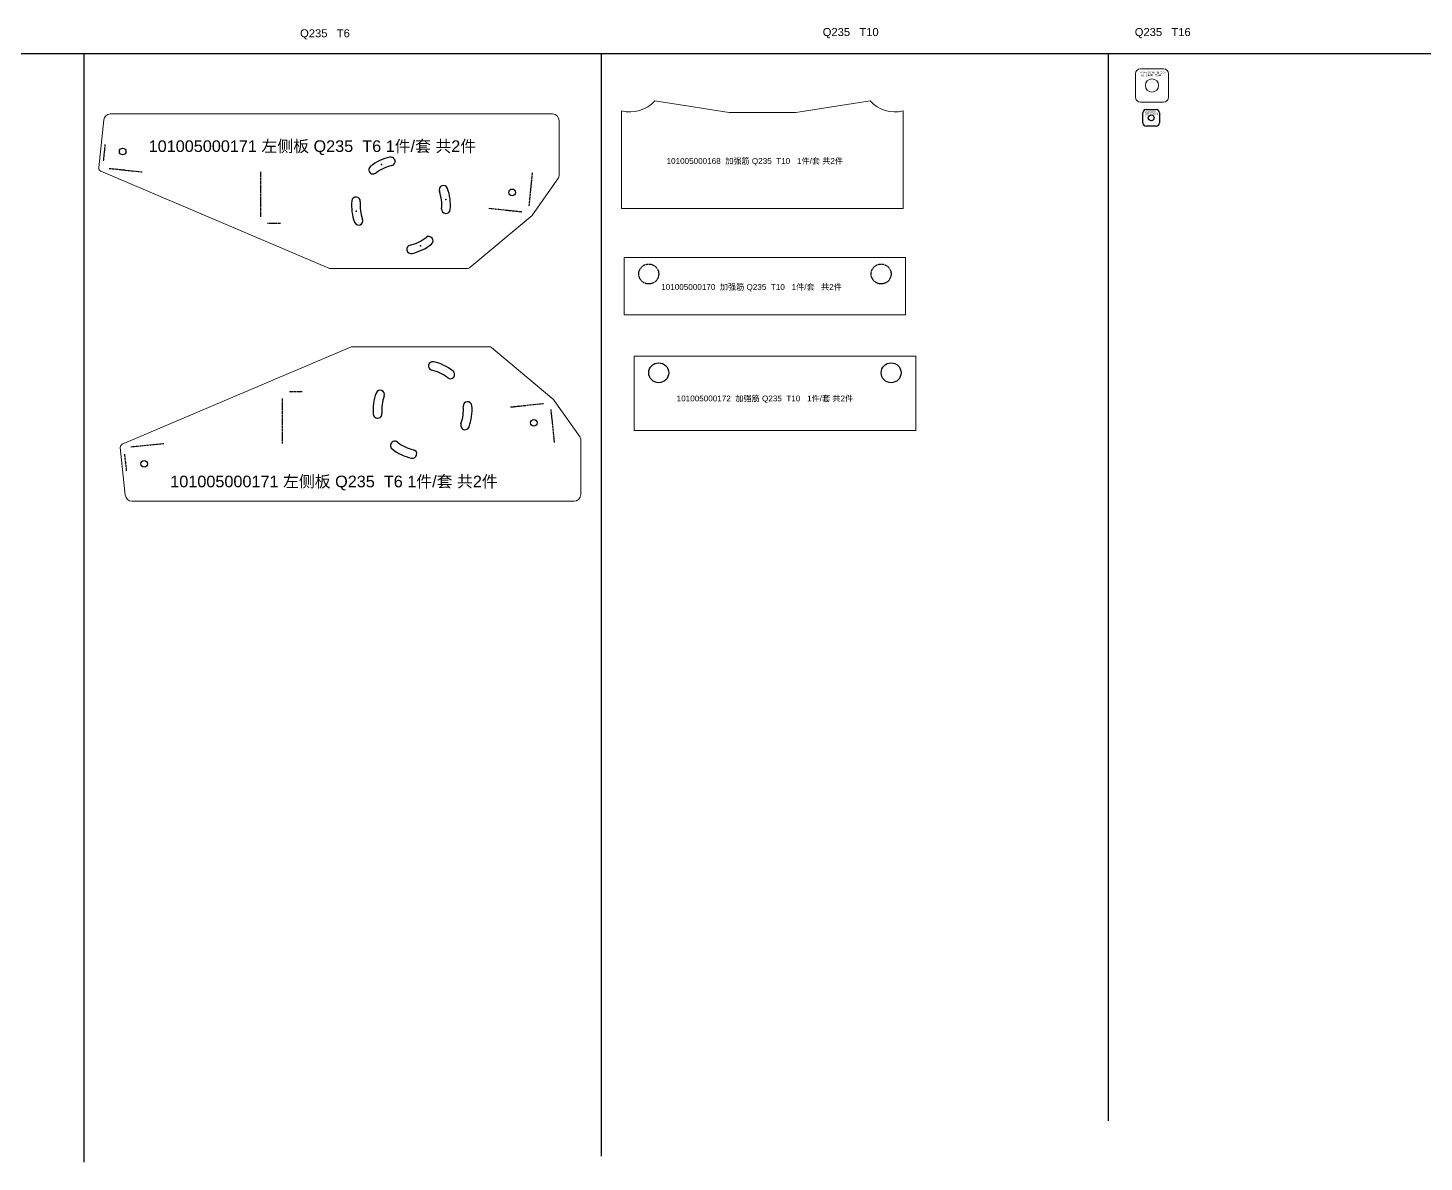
# Model space of a CAD drawing. Header units: millimetres. Extents: x 69569 to 103620, y -8463 to 17679.
# Drawn here: x 95208 to 99414, y 12507 to 15924 of the extents above; entities that cross this region are included whole.
import ezdxf

# ---------------------------------------------------------------- set-up
doc = ezdxf.new("R2010")
doc.units = ezdxf.units.MM
doc.linetypes.add('CENTER', pattern=[10.16, 6.35, -1.27, 1.27, -1.27])
doc.styles.get("Standard").update_dxf_attribs({"font": 'arial.ttf'})

# ---------------------------------------------------------------- blocks, each defined once
blk = doc.blocks.new('101005000041')
at = {"color": 7, "linetype": 'Continuous', "lineweight": 15}
for p, q in [((25061, 664.1), (25061, 734.1)), ((25076, 749.1), (25146, 749.1)), ((25161, 734.1), (25161, 664.1)), ((25146, 649.1), (25076, 649.1))]:
    blk.add_line(p, q, dxfattribs=at)
blk.add_circle((25111, 699.1), 20, dxfattribs=at)
for centre, start, end in [((25076, 734.1), 90, 180), ((25146, 734.1), 0, 90), ((25076, 664.1), 180, 270), ((25146, 664.1), 270, 0)]:
    blk.add_arc(centre, 15, start, end, dxfattribs=at)
at = {"color": 3, "insert": (25071.8, 740.8), "char_height": 5.25, "attachment_point": 1}
blk.add_mtext_dynamic_manual_height_columns('101005000041  {\\fSimSun|b0|i0|c134|p2;板} Q235  T16   1{\\fSimSun|b0|i0|c134|p2;件}/{\\fSimSun|b0|i0|c134|p2;套 } {\\fSimSun|b0|i0|c134|p2;共2件}', width=81.077, gutter_width=17.5, heights=[0], dxfattribs=at)
blk = doc.blocks.new('101005000168')
at = {"color": 7, "linetype": 'Continuous', "lineweight": 15}
for p, q in [((31319.6, 732), (31095.6, 767.1)), ((31744.2, 767.1), (31520.2, 732)), ((30995.9, 737), (30995.9, 443.4)), ((31520.2, 732), (31319.6, 732)), ((31843.9, 737), (31843.9, 443.4)), ((30995.9, 443.4), (31843.9, 443.4))]:
    blk.add_line(p, q, dxfattribs=at)
for centre, start, end in [((31021.1, 833.8), 255.4041, 318.1482), ((31818.7, 833.8), 221.8518, 284.5959)]:
    blk.add_arc(centre, 100, start, end, dxfattribs=at)
at = {"color": 3, "insert": (31131.2, 594.8), "char_height": 17.5, "attachment_point": 1}
blk.add_mtext_dynamic_manual_height_columns('101005000168  {\\fSimSun|b0|i0|c134|p54;加强筋} Q235  T10   1{\\fSimSun|b0|i0|c134|p54;件}/{\\fSimSun|b0|i0|c134|p54;套} {\\fSimSun|b0|i0|c134|p54;共}2{\\fSimSun|b0|i0|c134|p54;件}', width=562.13, gutter_width=17.5, heights=[0], dxfattribs=at)
blk = doc.blocks.new('101005000170')
at = {"color": 7, "linetype": 'Continuous', "lineweight": 15}
for p, q in [((31030.9, -3.7), (31878.9, -3.7)), ((31030.9, -3.7), (31030.9, -177.2)), ((31878.9, -3.7), (31878.9, -177.2)), ((31030.9, -177.2), (31878.9, -177.2))]:
    blk.add_line(p, q, dxfattribs=at)
at = {"color": 6, "linetype": 'CENTER'}
for centre in [(31104.9, -53.7), (31804.9, -53.7)]:
    blk.add_circle(centre, 30, dxfattribs=at)
at = {"color": 3, "insert": (31142.5, -84.1), "char_height": 17.5, "attachment_point": 1}
blk.add_mtext_dynamic_manual_height_columns('101005000170  {\\fSimSun|b0|i0|c134|p54;加强筋} Q235  T10   1{\\fSimSun|b0|i0|c134|p54;件}/{\\fSimSun|b0|i0|c134|p54;套} {\\fSimSun|b0|i0|c134|p54; 共}2{\\fSimSun|b0|i0|c134|p54;件}', width=590.454, gutter_width=17.5, heights=[0], dxfattribs=at)
blk = doc.blocks.new('101005000171-1')
at = {"color": 7, "linetype": 'Continuous', "lineweight": 15}
for p, q in [((22797.8, -1382), (21465.8, -1382)), ((21445.9, -1399.9), (21430.8, -1543.7)), ((22817.8, -1568.8), (22817.8, -1402)), ((21436.8, -1553.9), (22124.1, -1846.5)), ((22738.2, -1685.6), (22815.9, -1574.6)), ((22548.7, -1845), (22736.4, -1687.5)), ((22128, -1847.3), (22542.3, -1847.3))]:
    blk.add_line(p, q, dxfattribs=at)
at = {"color": 6, "linetype": 'CENTER'}
for p, q in [((21449.8, -1474.1), (21444.6, -1523.8)), ((21462.4, -1545.8), (21561.9, -1556.3)), ((21918.9, -1692), (21918.9, -1556.3)), ((22727.5, -1658.7), (22738, -1559.2)), ((22606.1, -1666), (22705.6, -1676.5)), ((21978.9, -1712), (21938.9, -1712))]:
    blk.add_line(p, q, dxfattribs=at)
at = {"color": 7, "linetype": 'Continuous', "lineweight": 25}
for centre in [(21503, -1494.8), (22676.5, -1618.2)]:
    blk.add_circle(centre, 10, dxfattribs=at)
at = {"color": 7, "linetype": 'Continuous', "lineweight": 15}
for centre, radius, start, end in [((21465.8, -1402), 20, 90, 174), ((22797.8, -1402), 20, 0, 90), ((22341.5, -1657), 149, 103, 128), ((22310.9, -1524.5), 13, 283, 103), ((21440.7, -1544.7), 10, 174, 246.9377), ((22257.7, -1549.8), 13, 128, 308), ((22341.5, -1657), 123, 103, 128), ((22469.3, -1610.5), 13, 20, 200), ((22807.8, -1568.8), 10, 325, 0), ((22206, -1645.1), 13, 355, 175), ((22341.5, -1657), 123, 355, 20), ((22341.5, -1657), 149, 355, 20), ((22341.5, -1657), 149, 175, 200), ((22341.5, -1657), 123, 175, 200), ((22476.9, -1668.8), 13, 175, 355), ((22213.7, -1703.5), 13, 200, 20), ((22730, -1679.8), 10, 310, 325), ((22341.5, -1657), 123, 283, 308), ((22425.2, -1764.1), 13, 308, 128), ((22372, -1789.5), 13, 103, 283), ((22341.5, -1657), 149, 283, 308), ((22128, -1837.3), 10, 246.9377, 270), ((22542.3, -1837.3), 10, 270, 310)]:
    blk.add_arc(centre, radius, start, end, dxfattribs=at)
at = {"color": 7, "linetype": 'Continuous'}
for centre, radius, start, end in [((22341.5, -1657), 149, 103, 128), ((22310.9, -1524.5), 13, 283, 103), ((22257.7, -1549.8), 13, 128, 308), ((22341.5, -1657), 123, 103, 128), ((22469.3, -1610.5), 13, 20, 200), ((22206, -1645.1), 13, 355, 175), ((22341.5, -1657), 123, 355, 20), ((22341.5, -1657), 149, 355, 20), ((22341.5, -1657), 149, 175, 200), ((22341.5, -1657), 123, 175, 200), ((22476.9, -1668.8), 13, 175, 355), ((22213.7, -1703.5), 13, 200, 20), ((22341.5, -1657), 123, 283, 308), ((22425.2, -1764.1), 13, 308, 128), ((22372, -1789.5), 13, 103, 283), ((22341.5, -1657), 149, 283, 308)]:
    blk.add_arc(centre, radius, start, end, dxfattribs=at)
for p in [(22282.9, -1534.2), (22476.3, -1639.2), (22206.6, -1674.7), (22400, -1779.7)]:
    blk.add_point(p, dxfattribs=at)
at = {"color": 3, "insert": (21581.3, -1461.4), "char_height": 35, "attachment_point": 1}
blk.add_mtext_dynamic_manual_height_columns('101005000171 {\\fSimSun|b0|i0|c134|p54;左侧板} Q235  T6 1{\\fSimSun|b0|i0|c134|p54;件}/{\\fSimSun|b0|i0|c134|p54;套} {\\fSimSun|b0|i0|c134|p54;共}2{\\fSimSun|b0|i0|c134|p54;件}', width=1050.024, gutter_width=17.5, heights=[0], dxfattribs=at)
blk = doc.blocks.new('101005000171')
at = {"color": 7, "linetype": 'Continuous', "lineweight": 15}
for p, q in [((21436.8, -1061), (22124.1, -768.3)), ((22128, -767.5), (22542.3, -767.5)), ((22548.7, -769.9), (22736.4, -927.4)), ((22738.2, -929.3), (22815.9, -1040.3)), ((22817.8, -1046.1), (22817.8, -1212.9)), ((21445.9, -1215), (21430.8, -1071.2)), ((22797.8, -1232.9), (21465.8, -1232.9))]:
    blk.add_line(p, q, dxfattribs=at)
at = {"color": 6, "linetype": 'CENTER'}
for p, q in [((21918.9, -922.9), (21918.9, -1058.6)), ((21978.9, -902.9), (21938.9, -902.9)), ((22606.1, -948.9), (22705.6, -938.4)), ((22727.5, -956.2), (22738, -1055.7)), ((21449.8, -1140.8), (21444.6, -1091)), ((21462.4, -1069.1), (21561.9, -1058.6))]:
    blk.add_line(p, q, dxfattribs=at)
at = {"color": 7, "linetype": 'Continuous', "lineweight": 25}
for centre in [(22676.5, -996.7), (21503, -1120)]:
    blk.add_circle(centre, 10, dxfattribs=at)
at = {"color": 7, "linetype": 'Continuous', "lineweight": 15}
for centre, radius, start, end in [((22128, -777.5), 10, 90, 113.0623), ((22542.3, -777.5), 10, 50, 90), ((22372, -825.4), 13, 77, 257), ((22341.5, -957.9), 123, 52, 77), ((22341.5, -957.9), 149, 52, 77), ((22425.2, -850.7), 13, 232, 52), ((22341.5, -957.9), 149, 160, 185), ((22213.7, -911.4), 13, 340, 160), ((22341.5, -957.9), 123, 160, 185), ((22341.5, -957.9), 123, 340, 5), ((22476.9, -946.1), 13, 5, 185), ((22341.5, -957.9), 149, 340, 5), ((22730, -935.1), 10, 35, 50), ((22206, -969.8), 13, 185, 5), ((22469.3, -1004.4), 13, 160, 340), ((22807.8, -1046.1), 10, 0, 35), ((21440.7, -1070.2), 10, 113.0623, 186), ((22257.7, -1065.1), 13, 52, 232), ((22341.5, -957.9), 149, 232, 257), ((22341.5, -957.9), 123, 232, 257), ((22310.9, -1090.4), 13, 257, 77), ((21465.8, -1212.9), 20, 186, 270), ((22797.8, -1212.9), 20, 270, 0)]:
    blk.add_arc(centre, radius, start, end, dxfattribs=at)
at = {"color": 7, "linetype": 'Continuous'}
for centre, radius, start, end in [((22372, -825.4), 13, 77, 257), ((22341.5, -957.9), 123, 52, 77), ((22341.5, -957.9), 149, 52, 77), ((22425.2, -850.7), 13, 232, 52), ((22341.5, -957.9), 149, 160, 185), ((22213.7, -911.4), 13, 340, 160), ((22341.5, -957.9), 123, 160, 185), ((22341.5, -957.9), 123, 340, 5), ((22476.9, -946.1), 13, 5, 185), ((22341.5, -957.9), 149, 340, 5), ((22206, -969.8), 13, 185, 5), ((22469.3, -1004.4), 13, 160, 340), ((22257.7, -1065.1), 13, 52, 232), ((22341.5, -957.9), 149, 232, 257), ((22341.5, -957.9), 123, 232, 257), ((22310.9, -1090.4), 13, 257, 77)]:
    blk.add_arc(centre, radius, start, end, dxfattribs=at)
at = {"color": 3, "insert": (21581.3, -1155.8), "char_height": 35, "attachment_point": 1}
blk.add_mtext_dynamic_manual_height_columns('101005000171 {\\fSimSun|b0|i0|c134|p54;左侧板} Q235  T6 1{\\fSimSun|b0|i0|c134|p54;件}/{\\fSimSun|b0|i0|c134|p54;套} {\\fSimSun|b0|i0|c134|p54;共}2{\\fSimSun|b0|i0|c134|p54;件}', width=1104.368, gutter_width=17.5, heights=[0], dxfattribs=at)
blk = doc.blocks.new('101005000172')
at = {"color": 7, "linetype": 'Continuous', "lineweight": 15}
for p, q in [((31075.3, -515.9), (31923.3, -515.9)), ((31075.3, -515.9), (31075.3, -739.4)), ((31923.3, -515.9), (31923.3, -739.4)), ((31075.3, -739.4), (31923.3, -739.4))]:
    blk.add_line(p, q, dxfattribs=at)
at = {"color": 6, "linetype": 'Continuous'}
for centre in [(31149.3, -565.9), (31849.3, -565.9)]:
    blk.add_circle(centre, 30, dxfattribs=at)
at = {"color": 3, "insert": (31203.3, -634.5), "char_height": 17.5, "attachment_point": 1}
blk.add_mtext_dynamic_manual_height_columns('101005000172  {\\fSimSun|b0|i0|c134|p54;加强筋} Q235  T10   1{\\fSimSun|b0|i0|c134|p54;件}/{\\fSimSun|b0|i0|c134|p54;套} {\\fSimSun|b0|i0|c134|p54;共}2{\\fSimSun|b0|i0|c134|p54;件}', width=578.44, gutter_width=17.5, heights=[0], dxfattribs=at)
blk = doc.blocks.new('101005002486')
at = {"color": 7, "linetype": 'Continuous', "lineweight": 25}
for p, q in [((-25, -15), (-25, 15)), ((-15, 25), (15, 25)), ((25, 15), (25, -15)), ((15, -25), (-15, -25))]:
    blk.add_line(p, q, dxfattribs=at)
blk.add_circle((0, 0), 8.75, dxfattribs=at)
for centre, start, end in [((-15, 15), 90, 180), ((15, 15), 0, 90), ((-15, -15), 180, 270), ((15, -15), 270, 0)]:
    blk.add_arc(centre, 10, start, end, dxfattribs=at)
at = {"color": 3, "insert": (-18.6, 19.3), "char_height": 3.5, "width": 43.267, "attachment_point": 1}
blk.add_mtext('101005002486 {\\fSimSun|b0|i0|c134|p54;板 Q235 T16 4件/套 共8件}', dxfattribs=at)

msp = doc.modelspace()

# ---------------------------------------------------------------- linework, layer by layer
at = {"color": 1}
for p, q in [((69643.53375, 15847.53355), (96679.8126, 15847.53355)), ((96679.8126, 15847.53355), (103619.79633, 15847.53355)), ((96934.47353, 15847.53355), (96934.47353, 12524.85799)), ((98462.16044, 15847.53355), (98462.16044, 12631.42251))]:
    msp.add_line(p, q, dxfattribs=at)
at = {"color": 3}
msp.add_line((95375.77036, 15847.53355), (95375.77036, 12507.00405), dxfattribs=at)

# ---------------------------------------------------------------- block references
at = {"color": 2}
msp.add_blockref('101005000041', (73483.00822, 15051.73296), dxfattribs=at)
at = {"color": 1}
for name, p in [('101005000168', (66000.45705, 14937.22138)), ('101005000171-1', (73990.07633, 17046.92253)), ('101005002486', (98591.68403, 15653.31333)), ('101005000170', (65973.0691, 15236.509)), ('101005000171', (74055.16695, 15731.01539)), ('101005000172', (65958.82629, 15451.05866))]:
    msp.add_blockref(name, p, dxfattribs=at)

# ---------------------------------------------------------------- texts
at = {"color": 1, "attachment_point": 1}
for s, insert, char_height in [('{\\C40;Q235   T6}', (96027.68727, 15920.10438), 24.1057955), ('Q235   T10', (97602.12258, 15923.89688), 24.105796), ('{\\C40;Q235   T16}', (98542.18349, 15923.89688), 24.1057955)]:
    msp.add_mtext_dynamic_manual_height_columns(s, width=297.6964133, gutter_width=12.5, heights=[0], dxfattribs=dict(at, insert=insert, char_height=char_height))

doc.saveas('drawing.dxf')
